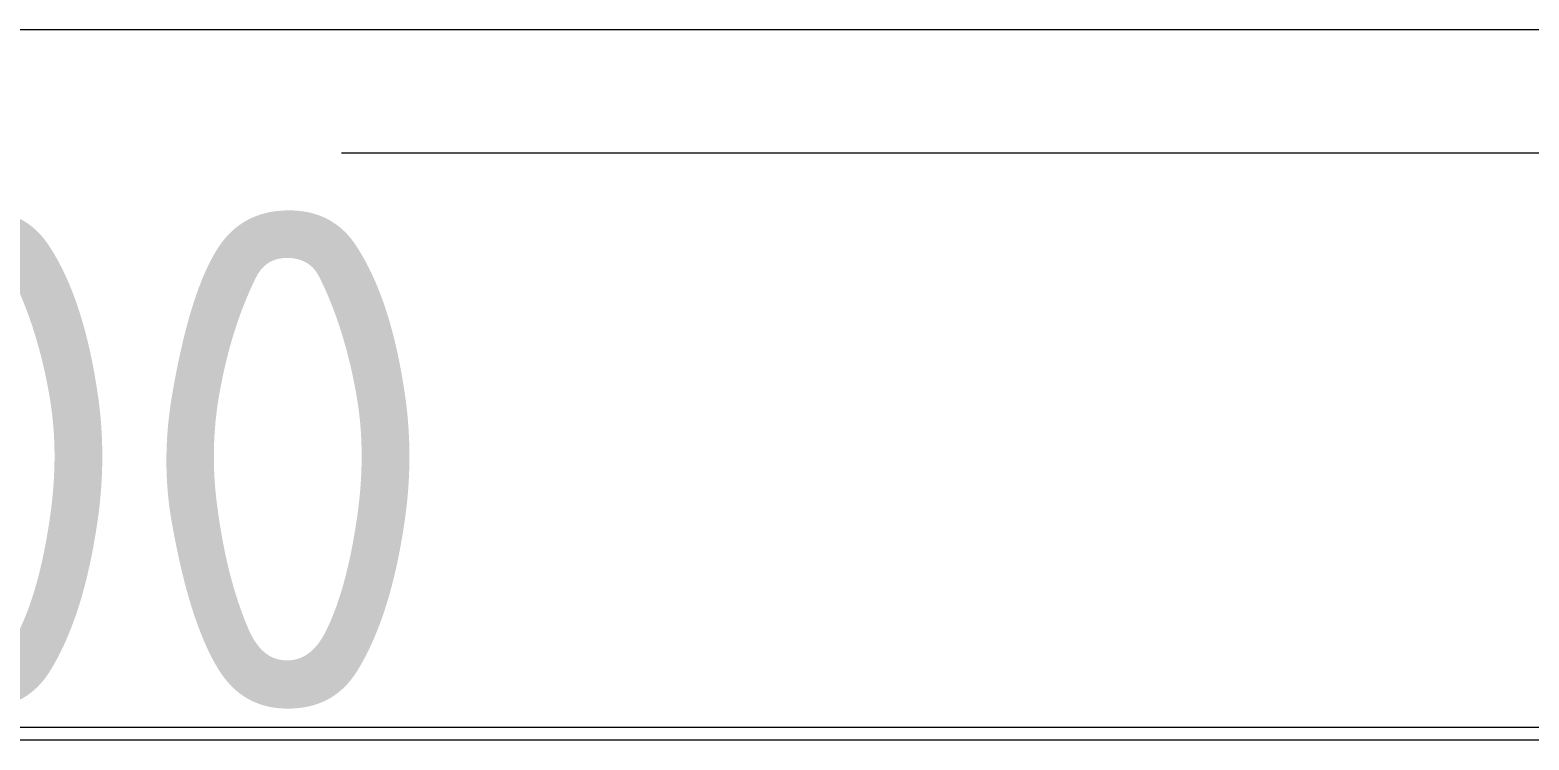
# Model space of a CAD drawing. Header units: millimetres. Extents: x 4137 to 6698, y 1400 to 3585.
# Drawn here: x 5150.9 to 5211.1, y 3380.3 to 3408.8 of the extents above; entities that cross this region are included whole.
import ezdxf
from ezdxf.enums import TextEntityAlignment as Align

# ---------------------------------------------------------------- set-up
doc = ezdxf.new("R2010")
doc.units = ezdxf.units.MM
doc.layers.add('000-PI-Oprema', color=30, linetype='Continuous', lineweight=5)
doc.layers.add('000-PI-ORMAR', color=2, linetype='Continuous')
doc.layers.add('004-PI-DIN Šina', color=3, linetype='Continuous')
doc.styles.add('PI0', font='isocpeur.ttf', dxfattribs={"width": 0.9})

msp = doc.modelspace()

# ---------------------------------------------------------------- linework, layer by layer
at = {"layer": '000-PI-Oprema', "color": 0, "linetype": 'ByBlock', "lineweight": 0, "ltscale": 0.25}
msp.add_line((5701.46, 3403.83), (5163.46, 3403.83), dxfattribs=at)
at = {"layer": '000-PI-ORMAR', "color": 0, "linetype": 'ByBlock', "lineweight": 0}
msp.add_line((5737.948, 3408.778), (5126.948, 3408.778), dxfattribs=at)
at = {"layer": '004-PI-DIN Šina', "color": 0, "linetype": 'ByBlock', "lineweight": 0}
for p, q in [((5579.048, 3380.778), (5096.448, 3380.778)), ((5579.048, 3380.278), (5096.448, 3380.278))]:
    msp.add_line(p, q, dxfattribs=at)

# ---------------------------------------------------------------- texts
at = {"color": 0, "linetype": 'ByBlock', "lineweight": 0, "style": 'PI0', "width": 0.9}
msp.add_text('-A400', height=20, dxfattribs=at).set_placement((5134.148, 3391.551), align=Align.MIDDLE)

doc.saveas('drawing.dxf')
